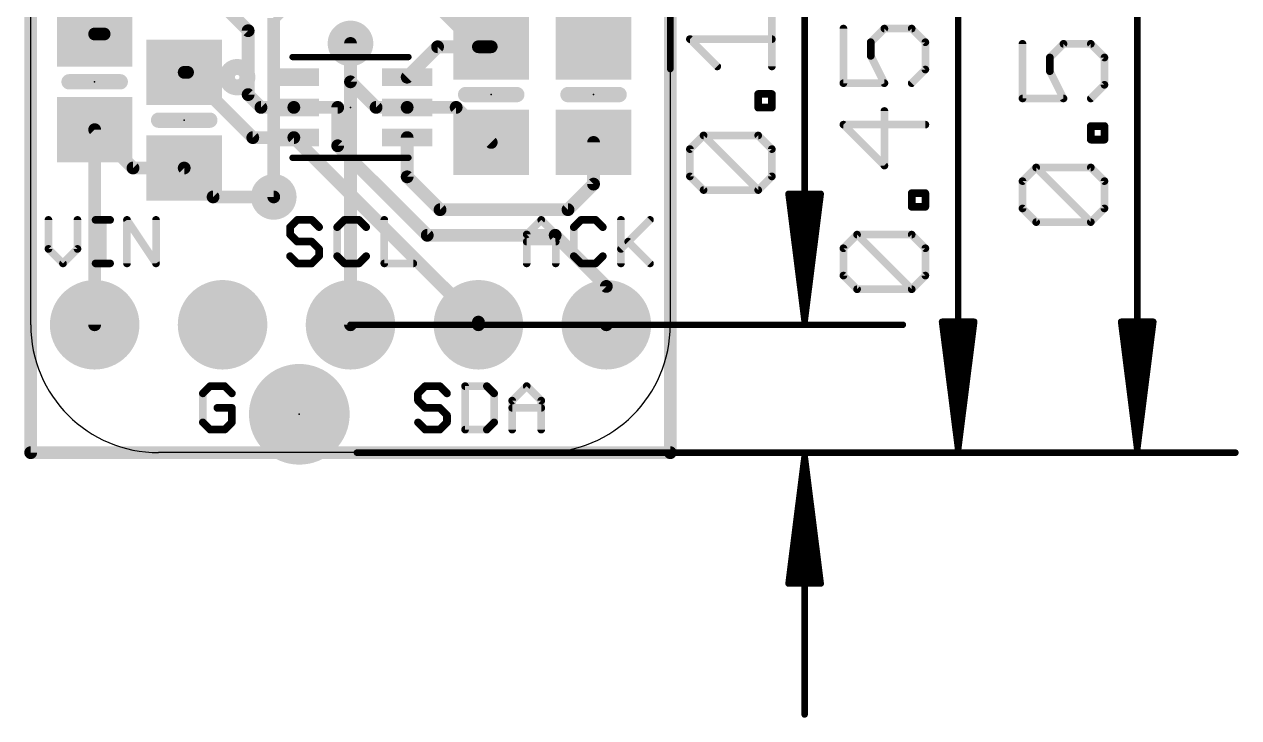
# Model space of a CAD drawing. Extents: x -0.1 to 24, y -5.3 to 20.9.
# Drawn here: x -0.13 to 23.99, y -5.27 to 8.51 of the extents above; entities that cross this region are included whole.
import ezdxf

# ---------------------------------------------------------------- set-up
doc = ezdxf.new("R2010")
doc.units = 0
for name, color, linetype in [('1', 12, 'CONTINUOUS'), ('16', 132, 'CONTINUOUS'), ('17', 110, 'CONTINUOUS'), ('18', 110, 'CONTINUOUS'), ('20', 53, 'CONTINUOUS'), ('21', 40, 'CONTINUOUS'), ('23', 53, 'CONTINUOUS'), ('39', 12, 'CONTINUOUS'), ('41', 12, 'CONTINUOUS'), ('47', 253, 'CONTINUOUS')]:
    doc.layers.add(name, color=color, linetype=linetype)

# ---------------------------------------------------------------- blocks, each defined once
blk = doc.blocks.new('PIE')
at = {"const_width": 0.5}
blk.add_lwpolyline([(0, -0.25, 1), (0, 0.25, 1), (0, -0.25)], format="xyb", dxfattribs=at)
blk = doc.blocks.new('ROUNDP')
at = {"const_width": 0.5}
blk.add_lwpolyline([(0, -0.25, 1), (0, 0.25, 1), (0, -0.25)], format="xyb", dxfattribs=at)
blk = doc.blocks.new('RECT')
blk.add_solid([(-0.5, -0.5), (0.5, -0.5), (-0.5, 0.5), (0.5, 0.5)])
blk = doc.blocks.new('ROUNDV')
at = {"const_width": 0.5}
blk.add_lwpolyline([(0, -0.25, 1), (0, 0.25, 1), (0, -0.25)], format="xyb", dxfattribs=at)

msp = doc.modelspace()

# ---------------------------------------------------------------- linework, layer by layer
at = {"layer": '1', "const_width": 0.254}
for points in [[(0, 0), (0, 13.97)], [(12.7, 13.97), (12.7, 0)], [(7.3, 9.652), (8.89, 8.062)], [(1.458, 8.316), (2.032, 8.89)], [(3.81, 8.89), (4.318, 8.382)], [(1.27, 8.316), (1.458, 8.316)], [(4.318, 8.382), (4.318, 7.112)], [(6.35, 7.366), (6.35, 8.128)], [(8.079, 8.062), (7.475, 7.458)], [(9.144, 8.062), (8.079, 8.062)], [(8.89, 8.062), (9.144, 8.062)], [(3.048, 7.554), (3.114, 7.554)], [(3.114, 7.554), (4.41, 6.258)], [(6.858, 6.858), (6.35, 7.366)], [(4.318, 7.112), (4.572, 6.858)], [(4.572, 6.858), (5.225, 6.858)], [(5.225, 6.858), (6.096, 6.858)], [(6.096, 6.858), (6.096, 6.096)], [(7.475, 6.858), (6.858, 6.858)], [(7.475, 6.858), (8.448, 6.858)], [(8.448, 6.858), (9.144, 6.162)], [(1.27, 6.416), (1.27, 2.54)], [(2.032, 5.654), (1.27, 6.416)], [(4.41, 6.258), (5.225, 6.258)], [(5.225, 6.258), (8.89, 2.593)], [(7.475, 6.258), (7.475, 5.479)], [(11.176, 5.334), (11.176, 6.162)], [(6.096, 6.096), (7.874, 4.318)], [(3.048, 5.654), (2.032, 5.654)], [(3.048, 5.654), (3.622, 5.08)], [(7.475, 5.479), (8.128, 4.826)], [(10.668, 4.826), (11.176, 5.334)], [(3.622, 5.08), (4.826, 5.08)], [(8.128, 4.826), (10.668, 4.826)], [(7.874, 4.318), (10.414, 4.318)], [(10.414, 4.318), (11.43, 3.302)], [(11.43, 3.302), (11.43, 2.54)], [(8.89, 2.593), (8.89, 2.54)], [(12.7, 0), (0, 0)]]:
    msp.add_lwpolyline(points, dxfattribs=at)
at = {"layer": '1', "const_width": 0.127}
for points in [[(1.27, 8.3795, 1), (1.27, 8.2525)], [(1.458, 8.2525, 1), (1.458, 8.3795)], [(4.3815, 8.382, 1), (4.2545, 8.382)], [(4.2731, 8.3371, 1), (4.3629, 8.4269)], [(1.4131, 8.3609, 1), (1.5029, 8.2711)], [(6.4135, 8.128, 1), (6.2865, 8.128)], [(8.079, 8.1255, 1), (8.079, 7.9985)], [(8.1239, 8.0171, 1), (8.0341, 8.1069)], [(8.89, 8.1255, 1), (8.89, 7.9985)], [(8.8451, 8.0171, 1), (8.9349, 8.1069)], [(9.144, 7.9985, 1), (9.144, 8.1255)], [(9.144, 7.9985, 1), (9.144, 8.1255)], [(3.048, 7.6175, 1), (3.048, 7.4905)], [(3.1589, 7.5989, 1), (3.0691, 7.5091)], [(3.114, 7.4905, 1), (3.114, 7.6175)], [(6.3949, 7.4109, 1), (6.3051, 7.3211)], [(7.4301, 7.5029, 1), (7.5199, 7.4131)], [(4.3629, 7.1569, 1), (4.2731, 7.0671)], [(6.2865, 7.366, 1), (6.4135, 7.366)], [(4.2545, 7.112, 1), (4.3815, 7.112)], [(4.572, 6.9215, 1), (4.572, 6.7945)], [(4.5271, 6.8131, 1), (4.6169, 6.9029)], [(5.225, 6.9215, 1), (5.225, 6.7945)], [(5.225, 6.7945, 1), (5.225, 6.9215)], [(6.1595, 6.858, 1), (6.0325, 6.858)], [(6.096, 6.7945, 1), (6.096, 6.9215)], [(6.858, 6.9215, 1), (6.858, 6.7945)], [(6.8131, 6.8131, 1), (6.9029, 6.9029)], [(7.475, 6.9215, 1), (7.475, 6.7945)], [(7.475, 6.7945, 1), (7.475, 6.9215)], [(8.4929, 6.9029, 1), (8.4031, 6.8131)], [(8.448, 6.7945, 1), (8.448, 6.9215)], [(1.3335, 6.416, 1), (1.2065, 6.416)], [(1.3149, 6.4609, 1), (1.2251, 6.3711)], [(4.41, 6.3215, 1), (4.41, 6.1945)], [(4.3651, 6.2131, 1), (4.4549, 6.3029)], [(5.2699, 6.3029, 1), (5.1801, 6.2131)], [(5.225, 6.1945, 1), (5.225, 6.3215)], [(7.5385, 6.258, 1), (7.4115, 6.258)], [(9.0991, 6.1171, 1), (9.1889, 6.2069)], [(11.2395, 6.162, 1), (11.1125, 6.162)], [(6.1409, 6.1409, 1), (6.0511, 6.0511)], [(6.0325, 6.096, 1), (6.1595, 6.096)], [(2.032, 5.7175, 1), (2.032, 5.5905)], [(1.9871, 5.6091, 1), (2.0769, 5.6989)], [(3.0929, 5.6989, 1), (3.0031, 5.6091)], [(3.048, 5.5905, 1), (3.048, 5.7175)], [(7.5199, 5.5239, 1), (7.4301, 5.4341)], [(7.4115, 5.479, 1), (7.5385, 5.479)], [(11.1125, 5.334, 1), (11.2395, 5.334)], [(11.2209, 5.2891, 1), (11.1311, 5.3789)], [(3.622, 5.1435, 1), (3.622, 5.0165)], [(3.5771, 5.0351, 1), (3.6669, 5.1249)], [(4.826, 5.0165, 1), (4.826, 5.1435)], [(8.128, 4.8895, 1), (8.128, 4.7625)], [(8.0831, 4.7811, 1), (8.1729, 4.8709)], [(10.6231, 4.8709, 1), (10.7129, 4.7811)], [(10.668, 4.7625, 1), (10.668, 4.8895)], [(7.874, 4.3815, 1), (7.874, 4.2545)], [(7.8291, 4.2731, 1), (7.9189, 4.3629)], [(10.4589, 4.3629, 1), (10.3691, 4.2731)], [(10.414, 4.2545, 1), (10.414, 4.3815)], [(11.4935, 3.302, 1), (11.3665, 3.302)], [(11.3851, 3.2571, 1), (11.4749, 3.3469)], [(8.9535, 2.593, 1), (8.8265, 2.593)], [(8.8451, 2.5481, 1), (8.9349, 2.6379)], [(1.2065, 2.54, 1), (1.3335, 2.54)], [(8.8265, 2.54, 1), (8.9535, 2.54)], [(11.3665, 2.54, 1), (11.4935, 2.54)], [(0, 0.0635, 1), (0, -0.0635)], [(-0.0635, 0, 1), (0.0635, 0)], [(12.6365, 0, 1), (12.7635, 0)], [(12.7, -0.0635, 1), (12.7, 0.0635)]]:
    msp.add_lwpolyline(points, format="xyb", dxfattribs=at)
at = {"layer": '16', "const_width": 0.254}
for points in [[(0, 0), (0, 13.97)], [(12.7, 13.97), (12.7, 0)], [(4.826, 8.636), (7.366, 11.176)], [(4.826, 5.08), (4.826, 8.636)], [(6.35, 8.128), (6.35, 2.54)], [(12.7, 0), (0, 0)]]:
    msp.add_lwpolyline(points, dxfattribs=at)
at = {"layer": '16', "const_width": 0.127}
for points in [[(6.4135, 8.128, 1), (6.2865, 8.128)], [(4.7625, 5.08, 1), (4.8895, 5.08)], [(6.2865, 2.54, 1), (6.4135, 2.54)], [(0, 0.0635, 1), (0, -0.0635)], [(-0.0635, 0, 1), (0.0635, 0)], [(12.6365, 0, 1), (12.7635, 0)], [(12.7, -0.0635, 1), (12.7, 0.0635)]]:
    msp.add_lwpolyline(points, format="xyb", dxfattribs=at)
at = {"layer": '20'}
for p, q in [((0, 2.54), (0, 11.43)), ((12.7, 11.43), (12.7, 2.54)), ((10.16, 0), (2.54, 0))]:
    msp.add_line(p, q, dxfattribs=at)
for centre, start, end in [((2.54, 2.54), 180, 270), ((10.16, 2.54), 270, 0)]:
    msp.add_arc(centre, 2.54, start, end, dxfattribs=at)
at = {"layer": '21'}
for points, const_width in [([(4.1, 7.2999, 1), (4.1, 7.6161, 1), (4.1, 7.2999)], 0.4064), ([(5.2, 7.8898, 1), (5.2, 7.8263)], 0.0635), ([(7.5, 7.8263, 1), (7.5, 7.8898)], 0.0635), ([(0.762, 7.4422, 1), (0.762, 7.2898)], 0.1524), ([(1.778, 7.2898, 1), (1.778, 7.4422)], 0.1524), ([(8.636, 7.1882, 1), (8.636, 7.0358)], 0.1524), ([(9.652, 7.0358, 1), (9.652, 7.1882)], 0.1524), ([(10.668, 7.1882, 1), (10.668, 7.0358)], 0.1524), ([(11.684, 7.0358, 1), (11.684, 7.1882)], 0.1524), ([(2.54, 6.6802, 1), (2.54, 6.5278)], 0.1524), ([(3.556, 6.5278, 1), (3.556, 6.6802)], 0.1524), ([(5.2, 5.8898, 1), (5.2, 5.8263)], 0.0635), ([(7.5, 5.8263, 1), (7.5, 5.8898)], 0.0635), ([(0.3909, 4.6235, 1), (0.3147, 4.6235)], 0.0762), ([(0.9672, 4.6235, 1), (0.891, 4.6235)], 0.0762), ([(1.2884, 4.6616, 1), (1.2884, 4.5854)], 0.0762), ([(1.4705, 4.6235, 1), (1.3943, 4.6235)], 0.0762), ([(1.5765, 4.5854, 1), (1.5765, 4.6616)], 0.0762), ([(1.9437, 4.6447, 1), (1.8803, 4.6024)], 0.0762), ([(1.9501, 4.6235, 1), (1.8739, 4.6235)], 0.0762), ([(2.5264, 4.6235, 1), (2.4502, 4.6235)], 0.0762), ([(5.294, 4.6616, 1), (5.294, 4.5854)], 0.0762), ([(5.3209, 4.5966, 1), (5.267, 4.6505)], 0.0762), ([(5.609, 4.6505, 1), (5.5551, 4.5966)], 0.0762), ([(5.5821, 4.5854, 1), (5.5821, 4.6616)], 0.0762), ([(6.2295, 4.6616, 1), (6.2295, 4.5854)], 0.0762), ([(6.2564, 4.5966, 1), (6.2026, 4.6505)], 0.0762), ([(6.5446, 4.6505, 1), (6.4907, 4.5966)], 0.0762), ([(6.5176, 4.5854, 1), (6.5176, 4.6616)], 0.0762), ([(7.0591, 4.6235, 1), (6.9829, 4.6235)], 0.0762), ([(10.164, 4.6505, 1), (10.1101, 4.5966)], 0.0762), ([(10.164, 4.5966, 1), (10.1101, 4.6505)], 0.0762), ([(10.9285, 4.6616, 1), (10.9285, 4.5854)], 0.0762), ([(10.9554, 4.5966, 1), (10.9016, 4.6505)], 0.0762), ([(11.2436, 4.6505, 1), (11.1897, 4.5966)], 0.0762), ([(11.2166, 4.5854, 1), (11.2166, 4.6616)], 0.0762), ([(11.7581, 4.6235, 1), (11.6819, 4.6235)], 0.0762), ([(12.3231, 4.5966, 1), (12.2692, 4.6505)], 0.0762), ([(5.188, 4.4795, 1), (5.1118, 4.4795)], 0.0762), ([(5.123, 4.5064, 1), (5.1769, 4.4525)], 0.0762), ([(5.1769, 4.3624, 1), (5.123, 4.3085)], 0.0762), ([(5.1118, 4.3354, 1), (5.188, 4.3354)], 0.0762), ([(5.6992, 4.4525, 1), (5.7531, 4.5064)], 0.0762), ([(6.1235, 4.4795, 1), (6.0473, 4.4795)], 0.0762), ([(6.0585, 4.5064, 1), (6.1124, 4.4525)], 0.0762), ([(6.6347, 4.4525, 1), (6.6886, 4.5064)], 0.0762), ([(9.887, 4.3354, 1), (9.8108, 4.3354)], 0.0762), ([(9.822, 4.3624, 1), (9.8759, 4.3085)], 0.0762), ([(10.4632, 4.3354, 1), (10.387, 4.3354)], 0.0762), ([(10.3982, 4.3085, 1), (10.4521, 4.3624)], 0.0762), ([(10.8225, 4.4795, 1), (10.7463, 4.4795)], 0.0762), ([(10.7575, 4.5064, 1), (10.8114, 4.4525)], 0.0762), ([(11.3337, 4.4525, 1), (11.3876, 4.5064)], 0.0762), ([(0.3798, 4.0743, 1), (0.3259, 4.0204)], 0.0762), ([(0.956, 4.0204, 1), (0.9021, 4.0743)], 0.0762), ([(5.294, 4.2295, 1), (5.294, 4.1533)], 0.0762), ([(5.267, 4.1644, 1), (5.3209, 4.2183)], 0.0762), ([(5.609, 4.2183, 1), (5.5551, 4.1644)], 0.0762), ([(5.5821, 4.1533, 1), (5.5821, 4.2295)], 0.0762), ([(5.7642, 4.0473, 1), (5.688, 4.0473)], 0.0762), ([(5.6992, 4.0204, 1), (5.7531, 4.0743)], 0.0762), ([(9.8489, 4.2295, 1), (9.8489, 4.1533)], 0.0762), ([(10.4251, 4.1533, 1), (10.4251, 4.2295)], 0.0762), ([(11.693, 4.0743, 1), (11.7469, 4.0204)], 0.0762), ([(11.891, 4.2183, 1), (11.8371, 4.1644)], 0.0762), ([(0.3147, 4.0473, 1), (0.3909, 4.0473)], 0.0762), ([(0.891, 4.0473, 1), (0.9672, 4.0473)], 0.0762), ([(5.1769, 3.9302, 1), (5.123, 3.8763)], 0.0762), ([(5.688, 3.9033, 1), (5.7642, 3.9033)], 0.0762), ([(5.7531, 3.8763, 1), (5.6992, 3.9302)], 0.0762), ([(6.1124, 3.9302, 1), (6.0585, 3.8763)], 0.0762), ([(6.0473, 3.9033, 1), (6.1235, 3.9033)], 0.0762), ([(6.6886, 3.8763, 1), (6.6347, 3.9302)], 0.0762), ([(10.8114, 3.9302, 1), (10.7575, 3.8763)], 0.0762), ([(10.7463, 3.9033, 1), (10.8225, 3.9033)], 0.0762), ([(11.3876, 3.8763, 1), (11.3337, 3.9302)], 0.0762), ([(0.614, 3.7861, 1), (0.6679, 3.7323)], 0.0762), ([(0.614, 3.7323, 1), (0.6679, 3.7861)], 0.0762), ([(1.2884, 3.7973, 1), (1.2884, 3.7211)], 0.0762), ([(1.3943, 3.7592, 1), (1.4705, 3.7592)], 0.0762), ([(1.5765, 3.7211, 1), (1.5765, 3.7973)], 0.0762), ([(1.8739, 3.7592, 1), (1.9501, 3.7592)], 0.0762), ([(2.4502, 3.7592, 1), (2.5264, 3.7592)], 0.0762), ([(2.4566, 3.7381, 1), (2.52, 3.7803)], 0.0762), ([(5.294, 3.7973, 1), (5.294, 3.7211)], 0.0762), ([(5.267, 3.7323, 1), (5.3209, 3.7861)], 0.0762), ([(5.5551, 3.7861, 1), (5.609, 3.7323)], 0.0762), ([(5.5821, 3.7211, 1), (5.5821, 3.7973)], 0.0762), ([(6.2295, 3.7973, 1), (6.2295, 3.7211)], 0.0762), ([(6.2026, 3.7323, 1), (6.2564, 3.7861)], 0.0762), ([(6.4907, 3.7861, 1), (6.5446, 3.7323)], 0.0762), ([(6.5176, 3.7211, 1), (6.5176, 3.7973)], 0.0762), ([(7.021, 3.7973, 1), (7.021, 3.7211)], 0.0762), ([(6.9829, 3.7592, 1), (7.0591, 3.7592)], 0.0762), ([(7.5972, 3.7211, 1), (7.5972, 3.7973)], 0.0762), ([(9.8108, 3.7592, 1), (9.887, 3.7592)], 0.0762), ([(10.387, 3.7592, 1), (10.4632, 3.7592)], 0.0762), ([(10.9285, 3.7973, 1), (10.9285, 3.7211)], 0.0762), ([(10.9016, 3.7323, 1), (10.9554, 3.7861)], 0.0762), ([(11.1897, 3.7861, 1), (11.2436, 3.7323)], 0.0762), ([(11.2166, 3.7211, 1), (11.2166, 3.7973)], 0.0762), ([(11.6819, 3.7592, 1), (11.7581, 3.7592)], 0.0762), ([(12.2692, 3.7323, 1), (12.3231, 3.7861)], 0.0762), ([(3.4565, 1.1775, 1), (3.3803, 1.1775)], 0.0762), ([(3.3915, 1.2044, 1), (3.4454, 1.1505)], 0.0762), ([(3.5625, 1.3596, 1), (3.5625, 1.2834)], 0.0762), ([(3.5894, 1.2946, 1), (3.5356, 1.3485)], 0.0762), ([(3.8776, 1.3485, 1), (3.8237, 1.2946)], 0.0762), ([(3.8506, 1.2834, 1), (3.8506, 1.3596)], 0.0762), ([(3.9677, 1.1505, 1), (4.0216, 1.2044)], 0.0762), ([(7.728, 1.1775, 1), (7.6518, 1.1775)], 0.0762), ([(7.663, 1.2044, 1), (7.7169, 1.1505)], 0.0762), ([(7.834, 1.3596, 1), (7.834, 1.2834)], 0.0762), ([(7.8609, 1.2946, 1), (7.807, 1.3485)], 0.0762), ([(8.149, 1.3485, 1), (8.0951, 1.2946)], 0.0762), ([(8.1221, 1.2834, 1), (8.1221, 1.3596)], 0.0762), ([(8.2392, 1.1505, 1), (8.2931, 1.2044)], 0.0762), ([(8.6635, 1.3215, 1), (8.5873, 1.3215)], 0.0762), ([(8.6254, 1.3596, 1), (8.6254, 1.2834)], 0.0762), ([(9.0846, 1.3485, 1), (9.0307, 1.2946)], 0.0762), ([(9.0576, 1.2834, 1), (9.0576, 1.3596)], 0.0762), ([(9.2398, 1.1775, 1), (9.1636, 1.1775)], 0.0762), ([(9.1747, 1.1505, 1), (9.2286, 1.2044)], 0.0762), ([(9.876, 1.3485, 1), (9.8221, 1.2946)], 0.0762), ([(9.876, 1.2946, 1), (9.8221, 1.3485)], 0.0762), ([(3.7066, 0.9275, 1), (3.7066, 0.8513)], 0.0762), ([(4.0328, 0.8894, 1), (3.9566, 0.8894)], 0.0762), ([(3.9947, 0.8513, 1), (3.9947, 0.9275)], 0.0762), ([(7.7169, 1.0604, 1), (7.663, 1.0065)], 0.0762), ([(7.6518, 1.0334, 1), (7.728, 1.0334)], 0.0762), ([(7.834, 0.9275, 1), (7.834, 0.8513)], 0.0762), ([(8.149, 0.9163, 1), (8.0951, 0.8624)], 0.0762), ([(8.1221, 0.8513, 1), (8.1221, 0.9275)], 0.0762), ([(9.534, 1.0604, 1), (9.5879, 1.0065)], 0.0762), ([(9.5991, 1.0334, 1), (9.5229, 1.0334)], 0.0762), ([(9.561, 0.9275, 1), (9.561, 0.8513)], 0.0762), ([(10.1753, 1.0334, 1), (10.0991, 1.0334)], 0.0762), ([(10.1102, 1.0065, 1), (10.1641, 1.0604)], 0.0762), ([(10.1372, 0.8513, 1), (10.1372, 0.9275)], 0.0762), ([(7.807, 0.8624, 1), (7.8609, 0.9163)], 0.0762), ([(8.3042, 0.7453, 1), (8.228, 0.7453)], 0.0762), ([(8.2392, 0.7184, 1), (8.2931, 0.7723)], 0.0762), ([(3.4454, 0.6282, 1), (3.3915, 0.5743)], 0.0762), ([(3.3803, 0.6013, 1), (3.4565, 0.6013)], 0.0762), ([(3.5625, 0.4953, 1), (3.5625, 0.4191)], 0.0762), ([(3.5356, 0.4303, 1), (3.5894, 0.4841)], 0.0762), ([(3.8237, 0.4841, 1), (3.8776, 0.4303)], 0.0762), ([(3.8506, 0.4191, 1), (3.8506, 0.4953)], 0.0762), ([(3.9566, 0.6013, 1), (4.0328, 0.6013)], 0.0762), ([(4.0216, 0.5743, 1), (3.9677, 0.6282)], 0.0762), ([(7.7169, 0.6282, 1), (7.663, 0.5743)], 0.0762), ([(7.834, 0.4953, 1), (7.834, 0.4191)], 0.0762), ([(7.807, 0.4303, 1), (7.8609, 0.4841)], 0.0762), ([(8.0951, 0.4841, 1), (8.149, 0.4303)], 0.0762), ([(8.1221, 0.4191, 1), (8.1221, 0.4953)], 0.0762), ([(8.228, 0.6013, 1), (8.3042, 0.6013)], 0.0762), ([(8.2931, 0.5743, 1), (8.2392, 0.6282)], 0.0762), ([(8.6254, 0.4953, 1), (8.6254, 0.4191)], 0.0762), ([(8.5873, 0.4572, 1), (8.6635, 0.4572)], 0.0762), ([(9.0307, 0.4841, 1), (9.0846, 0.4303)], 0.0762), ([(9.0576, 0.4191, 1), (9.0576, 0.4953)], 0.0762), ([(9.1636, 0.6013, 1), (9.2398, 0.6013)], 0.0762), ([(9.2286, 0.5743, 1), (9.1747, 0.6282)], 0.0762), ([(9.5229, 0.4572, 1), (9.5991, 0.4572)], 0.0762), ([(10.0991, 0.4572, 1), (10.1753, 0.4572)], 0.0762)]:
    msp.add_lwpolyline(points, format="xyb", dxfattribs=dict(at, const_width=const_width))
for points, const_width in [([(5.2, 7.858), (7.5, 7.858)], 0.127), ([(1.778, 7.366), (0.762, 7.366)], 0.3048), ([(8.636, 7.112), (9.652, 7.112)], 0.3048), ([(11.684, 7.112), (10.668, 7.112)], 0.3048), ([(3.556, 6.604), (2.54, 6.604)], 0.3048), ([(5.2, 5.858), (7.5, 5.858)], 0.127), ([(0.3528, 4.6235), (0.3528, 4.0473)], 0.1524), ([(0.9291, 4.0473), (0.9291, 4.6235)], 0.1524), ([(1.2884, 4.6235), (1.5765, 4.6235)], 0.1524), ([(1.4324, 3.7592), (1.4324, 4.6235)], 0.1524), ([(1.912, 3.7592), (1.912, 4.6235)], 0.1524), ([(1.912, 4.6235), (2.4883, 3.7592)], 0.1524), ([(2.4883, 3.7592), (2.4883, 4.6235)], 0.1524), ([(5.294, 4.6235), (5.1499, 4.4795)], 0.1524), ([(5.5821, 4.6235), (5.294, 4.6235)], 0.1524), ([(5.7261, 4.4795), (5.5821, 4.6235)], 0.1524), ([(6.2295, 4.6235), (6.0854, 4.4795)], 0.1524), ([(6.5176, 4.6235), (6.2295, 4.6235)], 0.1524), ([(6.6617, 4.4795), (6.5176, 4.6235)], 0.1524), ([(7.021, 4.6235), (7.021, 3.7592)], 0.1524), ([(9.8489, 4.3354), (10.137, 4.6235)], 0.1524), ([(10.137, 4.6235), (10.4251, 4.3354)], 0.1524), ([(10.9285, 4.6235), (10.7844, 4.4795)], 0.1524), ([(11.2166, 4.6235), (10.9285, 4.6235)], 0.1524), ([(11.3607, 4.4795), (11.2166, 4.6235)], 0.1524), ([(11.72, 4.6235), (11.72, 3.7592)], 0.1524), ([(11.72, 4.0473), (12.2962, 4.6235)], 0.1524), ([(5.1499, 4.4795), (5.1499, 4.3354)], 0.1524), ([(5.1499, 4.3354), (5.294, 4.1914)], 0.1524), ([(6.0854, 4.4795), (6.0854, 3.9033)], 0.1524), ([(9.8489, 3.7592), (9.8489, 4.3354)], 0.1524), ([(10.4251, 4.3354), (10.4251, 3.7592)], 0.1524), ([(10.7844, 4.4795), (10.7844, 3.9033)], 0.1524), ([(0.3528, 4.0473), (0.641, 3.7592)], 0.1524), ([(0.641, 3.7592), (0.9291, 4.0473)], 0.1524), ([(5.294, 4.1914), (5.5821, 4.1914)], 0.1524), ([(5.5821, 4.1914), (5.7261, 4.0473)], 0.1524), ([(5.7261, 4.0473), (5.7261, 3.9033)], 0.1524), ([(9.8489, 4.1914), (10.4251, 4.1914)], 0.1524), ([(11.864, 4.1914), (12.2962, 3.7592)], 0.1524), ([(5.294, 3.7592), (5.1499, 3.9033)], 0.1524), ([(5.7261, 3.9033), (5.5821, 3.7592)], 0.1524), ([(6.0854, 3.9033), (6.2295, 3.7592)], 0.1524), ([(6.5176, 3.7592), (6.6617, 3.9033)], 0.1524), ([(10.7844, 3.9033), (10.9285, 3.7592)], 0.1524), ([(11.2166, 3.7592), (11.3607, 3.9033)], 0.1524), ([(1.2884, 3.7592), (1.5765, 3.7592)], 0.1524), ([(5.5821, 3.7592), (5.294, 3.7592)], 0.1524), ([(6.2295, 3.7592), (6.5176, 3.7592)], 0.1524), ([(7.021, 3.7592), (7.5972, 3.7592)], 0.1524), ([(10.9285, 3.7592), (11.2166, 3.7592)], 0.1524), ([(3.5625, 1.3215), (3.4184, 1.1775)], 0.1524), ([(3.4184, 1.1775), (3.4184, 0.6013)], 0.1524), ([(3.8506, 1.3215), (3.5625, 1.3215)], 0.1524), ([(3.9947, 1.1775), (3.8506, 1.3215)], 0.1524), ([(7.834, 1.3215), (7.6899, 1.1775)], 0.1524), ([(7.6899, 1.1775), (7.6899, 1.0334)], 0.1524), ([(8.1221, 1.3215), (7.834, 1.3215)], 0.1524), ([(8.2661, 1.1775), (8.1221, 1.3215)], 0.1524), ([(8.6254, 1.3215), (8.6254, 0.4572)], 0.1524), ([(9.0576, 1.3215), (8.6254, 1.3215)], 0.1524), ([(9.2017, 1.1775), (9.0576, 1.3215)], 0.1524), ([(9.2017, 0.6013), (9.2017, 1.1775)], 0.1524), ([(9.561, 1.0334), (9.8491, 1.3215)], 0.1524), ([(9.8491, 1.3215), (10.1372, 1.0334)], 0.1524), ([(3.9947, 0.8894), (3.7066, 0.8894)], 0.1524), ([(3.9947, 0.6013), (3.9947, 0.8894)], 0.1524), ([(7.6899, 1.0334), (7.834, 0.8894)], 0.1524), ([(7.834, 0.8894), (8.1221, 0.8894)], 0.1524), ([(8.1221, 0.8894), (8.2661, 0.7453)], 0.1524), ([(9.561, 0.4572), (9.561, 1.0334)], 0.1524), ([(9.561, 0.8894), (10.1372, 0.8894)], 0.1524), ([(10.1372, 1.0334), (10.1372, 0.4572)], 0.1524), ([(8.2661, 0.7453), (8.2661, 0.6013)], 0.1524), ([(3.4184, 0.6013), (3.5625, 0.4572)], 0.1524), ([(3.5625, 0.4572), (3.8506, 0.4572)], 0.1524), ([(3.8506, 0.4572), (3.9947, 0.6013)], 0.1524), ([(7.834, 0.4572), (7.6899, 0.6013)], 0.1524), ([(8.1221, 0.4572), (7.834, 0.4572)], 0.1524), ([(8.2661, 0.6013), (8.1221, 0.4572)], 0.1524), ([(8.6254, 0.4572), (9.0576, 0.4572)], 0.1524), ([(9.0576, 0.4572), (9.2017, 0.6013)], 0.1524)]:
    msp.add_lwpolyline(points, dxfattribs=dict(at, const_width=const_width))
at = {"layer": '23'}
for p in [(1.27, 7.366), (9.144, 7.112), (11.176, 7.112), (6.35, 6.858), (3.048, 6.604), (6.35, 2.54), (5.334, 0.762)]:
    msp.add_point(p, dxfattribs=at)
at = {"layer": '39'}
for points, const_width in [([(5.334, 1.512, 0.4142), (4.584, 0.762)], 0.5), ([(6.084, 0.762, 0.4142), (5.334, 1.512)], 0.5), ([(5.334, 1.637, 1), (5.334, 1.387)], 0.25), ([(5.334, 1.387, 1), (5.334, 1.637)], 0.25), ([(4.584, 0.762, 0.4142), (5.334, 0.012)], 0.5), ([(4.709, 0.762, 1), (4.459, 0.762)], 0.25), ([(5.334, 0.012, 0.4142), (6.084, 0.762)], 0.5), ([(6.209, 0.762, 1), (5.959, 0.762)], 0.25), ([(4.459, 0.762, 1), (4.709, 0.762)], 0.25), ([(5.959, 0.762, 1), (6.209, 0.762)], 0.25), ([(5.334, 0.137, 1), (5.334, -0.113)], 0.25), ([(5.334, -0.113, 1), (5.334, 0.137)], 0.25)]:
    msp.add_lwpolyline(points, format="xyb", dxfattribs=dict(at, const_width=const_width))
at = {"layer": '41'}
for points, const_width in [([(5.334, 1.512, 0.4142), (4.584, 0.762)], 0.5), ([(6.084, 0.762, 0.4142), (5.334, 1.512)], 0.5), ([(5.334, 1.637, 1), (5.334, 1.387)], 0.25), ([(5.334, 1.387, 1), (5.334, 1.637)], 0.25), ([(4.584, 0.762, 0.4142), (5.334, 0.012)], 0.5), ([(4.709, 0.762, 1), (4.459, 0.762)], 0.25), ([(5.334, 0.012, 0.4142), (6.084, 0.762)], 0.5), ([(6.209, 0.762, 1), (5.959, 0.762)], 0.25), ([(4.459, 0.762, 1), (4.709, 0.762)], 0.25), ([(5.959, 0.762, 1), (6.209, 0.762)], 0.25), ([(5.334, 0.137, 1), (5.334, -0.113)], 0.25), ([(5.334, -0.113, 1), (5.334, 0.137)], 0.25)]:
    msp.add_lwpolyline(points, format="xyb", dxfattribs=dict(at, const_width=const_width))
at = {"layer": '47'}
for points, const_width in [([(12.7, 7.62), (12.7, 20.492)], 0.13), ([(21.971, 0.065), (21.971, 13.905)], 0.13), ([(18.415, 0.065), (18.415, 11.238)], 0.13), ([(15.367, 2.605), (15.367, 10.1028)], 0.13), ([(14.7163, 7.6719), (14.7163, 8.7566)], 0.1524), ([(16.1373, 8.4239), (16.1373, 7.3392)], 0.1524), ([(16.6796, 8.1527), (16.9508, 8.4239)], 0.1524), ([(16.9508, 8.4239), (17.4931, 8.4239)], 0.1524), ([(17.4931, 8.4239), (17.7643, 8.1527)], 0.1524), ([(13.6316, 7.6719), (13.0893, 8.2143)], 0.1524), ([(13.0893, 8.2143), (14.7163, 8.2143)], 0.1524), ([(16.6796, 7.8815), (16.6796, 8.1527)], 0.1524), ([(17.7643, 8.1527), (17.7643, 7.6104)], 0.1524), ([(16.9508, 7.3392), (16.6796, 7.8815)], 0.1524), ([(19.6933, 8.1202), (19.6933, 7.0355)], 0.1524), ([(20.2356, 7.849), (20.5068, 8.1202)], 0.1524), ([(20.5068, 8.1202), (21.0491, 8.1202)], 0.1524), ([(21.0491, 8.1202), (21.3203, 7.849)], 0.1524), ([(20.2356, 7.5779), (20.2356, 7.849)], 0.1524), ([(21.3203, 7.849), (21.3203, 7.3067)], 0.1524), ([(17.7643, 7.6104), (17.4931, 7.3392)], 0.1524), ([(20.5068, 7.0355), (20.2356, 7.5779)], 0.1524), ([(16.1373, 7.3392), (16.9508, 7.3392)], 0.1524), ([(21.3203, 7.3067), (21.0491, 7.0355)], 0.1524), ([(14.4451, 6.8534), (14.4451, 7.1245)], 0.1524), ([(14.4451, 7.1245), (14.7163, 7.1245)], 0.1524), ([(14.7163, 7.1245), (14.7163, 6.8534)], 0.1524), ([(19.6933, 7.0355), (20.5068, 7.0355)], 0.1524), ([(14.7163, 6.8534), (14.4451, 6.8534)], 0.1524), ([(16.9508, 5.702), (16.9508, 6.7867)], 0.1524), ([(17.7643, 6.5155), (16.1373, 6.5155)], 0.1524), ([(16.1373, 6.5155), (16.9508, 5.702)], 0.1524), ([(21.0491, 6.217), (21.0491, 6.4881)], 0.1524), ([(21.0491, 6.4881), (21.3203, 6.4881)], 0.1524), ([(21.3203, 6.4881), (21.3203, 6.217)], 0.1524), ([(13.0893, 6.0297), (13.3605, 6.3009)], 0.1524), ([(13.3605, 6.3009), (14.4451, 6.3009)], 0.1524), ([(14.4451, 5.2162), (13.3605, 6.3009)], 0.1524), ([(14.4451, 6.3009), (14.7163, 6.0297)], 0.1524), ([(21.3203, 6.217), (21.0491, 6.217)], 0.1524), ([(13.0893, 5.4874), (13.0893, 6.0297)], 0.1524), ([(14.7163, 6.0297), (14.7163, 5.4874)], 0.1524), ([(13.3605, 5.2162), (13.0893, 5.4874)], 0.1524), ([(14.7163, 5.4874), (14.4451, 5.2162)], 0.1524), ([(19.6933, 5.3933), (19.9645, 5.6645)], 0.1524), ([(19.9645, 5.6645), (21.0491, 5.6645)], 0.1524), ([(21.0491, 4.5798), (19.9645, 5.6645)], 0.1524), ([(21.0491, 5.6645), (21.3203, 5.3933)], 0.1524), ([(19.6933, 4.851), (19.6933, 5.3933)], 0.1524), ([(21.3203, 5.3933), (21.3203, 4.851)], 0.1524), ([(14.4451, 5.2162), (13.3605, 5.2162)], 0.1524), ([(15.367, 2.605), (15.0478, 5.14)], 0.13), ([(15.0478, 5.14), (15.6862, 5.14)], 0.13), ([(15.367, 2.605), (15.107, 5.14)], 0.13), ([(15.367, 2.605), (15.237, 5.14)], 0.13), ([(15.6862, 5.14), (15.367, 2.605)], 0.13), ([(15.497, 5.14), (15.367, 2.605)], 0.13), ([(15.627, 5.14), (15.367, 2.605)], 0.13), ([(17.4931, 4.8835), (17.4931, 5.1546)], 0.1524), ([(17.4931, 5.1546), (17.7643, 5.1546)], 0.1524), ([(17.7643, 5.1546), (17.7643, 4.8835)], 0.1524), ([(17.7643, 4.8835), (17.4931, 4.8835)], 0.1524), ([(19.9645, 4.5798), (19.6933, 4.851)], 0.1524), ([(21.3203, 4.851), (21.0491, 4.5798)], 0.1524), ([(21.0491, 4.5798), (19.9645, 4.5798)], 0.1524), ([(16.1373, 4.0598), (16.4085, 4.331)], 0.1524), ([(16.4085, 4.331), (17.4931, 4.331)], 0.1524), ([(17.4931, 3.2463), (16.4085, 4.331)], 0.1524), ([(17.4931, 4.331), (17.7643, 4.0598)], 0.1524), ([(16.1373, 3.5175), (16.1373, 4.0598)], 0.1524), ([(17.7643, 4.0598), (17.7643, 3.5175)], 0.1524), ([(16.4085, 3.2463), (16.1373, 3.5175)], 0.1524), ([(17.7643, 3.5175), (17.4931, 3.2463)], 0.1524), ([(17.4931, 3.2463), (16.4085, 3.2463)], 0.1524), ([(18.415, 0.065), (18.0958, 2.6)], 0.13), ([(18.0958, 2.6), (18.7342, 2.6)], 0.13), ([(18.415, 0.065), (18.155, 2.6)], 0.13), ([(18.415, 0.065), (18.285, 2.6)], 0.13), ([(18.7342, 2.6), (18.415, 0.065)], 0.13), ([(18.545, 2.6), (18.415, 0.065)], 0.13), ([(18.675, 2.6), (18.415, 0.065)], 0.13), ([(21.971, 0.065), (21.6518, 2.6)], 0.13), ([(21.6518, 2.6), (22.2902, 2.6)], 0.13), ([(21.971, 0.065), (21.711, 2.6)], 0.13), ([(21.971, 0.065), (21.841, 2.6)], 0.13), ([(22.2902, 2.6), (21.971, 0.065)], 0.13), ([(22.101, 2.6), (21.971, 0.065)], 0.13), ([(22.231, 2.6), (21.971, 0.065)], 0.13), ([(6.35, 2.54), (17.317, 2.54)], 0.13), ([(6.477, 0), (20.365, 0)], 0.13), ([(6.858, 0), (23.921, 0)], 0.13), ([(9.906, 0), (17.317, 0)], 0.13), ([(15.367, -0.065), (15.0478, -2.6)], 0.13), ([(15.367, -0.065), (15.107, -2.6)], 0.13), ([(15.367, -0.065), (15.237, -2.6)], 0.13), ([(15.367, -0.065), (15.367, -5.2)], 0.13), ([(15.6862, -2.6), (15.367, -0.065)], 0.13), ([(15.497, -2.6), (15.367, -0.065)], 0.13), ([(15.627, -2.6), (15.367, -0.065)], 0.13), ([(15.0478, -2.6), (15.6862, -2.6)], 0.13)]:
    msp.add_lwpolyline(points, dxfattribs=dict(at, const_width=const_width))
for points, const_width in [([(16.1754, 8.4239, 1), (16.0992, 8.4239)], 0.0762), ([(16.9508, 8.462, 1), (16.9508, 8.3858)], 0.0762), ([(16.9777, 8.3969, 1), (16.9239, 8.4508)], 0.0762), ([(17.5201, 8.4508, 1), (17.4662, 8.3969)], 0.0762), ([(17.4931, 8.3858, 1), (17.4931, 8.462)], 0.0762), ([(13.1163, 8.2412, 1), (13.0624, 8.1873)], 0.0762), ([(13.0893, 8.2524, 1), (13.0893, 8.1762)], 0.0762), ([(14.7163, 8.1762, 1), (14.7163, 8.2524)], 0.0762), ([(16.7177, 8.1527, 1), (16.6415, 8.1527)], 0.0762), ([(16.6527, 8.1796, 1), (16.7066, 8.1258)], 0.0762), ([(17.8024, 8.1527, 1), (17.7262, 8.1527)], 0.0762), ([(17.7374, 8.1258, 1), (17.7912, 8.1796)], 0.0762), ([(16.7137, 7.8986, 1), (16.6456, 7.8645)], 0.0762), ([(19.7314, 8.1202, 1), (19.6552, 8.1202)], 0.0762), ([(20.5068, 8.1583, 1), (20.5068, 8.0821)], 0.0762), ([(20.5337, 8.0933, 1), (20.4799, 8.1471)], 0.0762), ([(21.0761, 8.1471, 1), (21.0222, 8.0933)], 0.0762), ([(21.0491, 8.0821, 1), (21.0491, 8.1583)], 0.0762), ([(13.6047, 7.645, 1), (13.6586, 7.6989)], 0.0762), ([(16.6415, 7.8815, 1), (16.7177, 7.8815)], 0.0762), ([(20.2737, 7.849, 1), (20.1975, 7.849)], 0.0762), ([(20.2087, 7.876, 1), (20.2626, 7.8221)], 0.0762), ([(21.3584, 7.849, 1), (21.2822, 7.849)], 0.0762), ([(21.2934, 7.8221, 1), (21.3472, 7.876)], 0.0762), ([(12.6675, 7.62, 1), (12.7325, 7.62)], 0.065), ([(14.6782, 7.6719, 1), (14.7544, 7.6719)], 0.0762), ([(17.7262, 7.6104, 1), (17.8024, 7.6104)], 0.0762), ([(17.7912, 7.5834, 1), (17.7374, 7.6373)], 0.0762), ([(20.1975, 7.5779, 1), (20.2737, 7.5779)], 0.0762), ([(20.2697, 7.5949, 1), (20.2016, 7.5608)], 0.0762), ([(16.1373, 7.3773, 1), (16.1373, 7.3011)], 0.0762), ([(16.0992, 7.3392, 1), (16.1754, 7.3392)], 0.0762), ([(16.9167, 7.3222, 1), (16.9849, 7.3562)], 0.0762), ([(16.9508, 7.3011, 1), (16.9508, 7.3773)], 0.0762), ([(17.4662, 7.3661, 1), (17.5201, 7.3123)], 0.0762), ([(21.2822, 7.3067, 1), (21.3584, 7.3067)], 0.0762), ([(21.3472, 7.2798, 1), (21.2934, 7.3336)], 0.0762), ([(14.4832, 7.1245, 1), (14.407, 7.1245)], 0.0762), ([(14.4451, 7.1626, 1), (14.4451, 7.0864)], 0.0762), ([(14.7544, 7.1245, 1), (14.6782, 7.1245)], 0.0762), ([(14.7163, 7.0864, 1), (14.7163, 7.1626)], 0.0762), ([(19.6933, 7.0736, 1), (19.6933, 6.9974)], 0.0762), ([(19.6552, 7.0355, 1), (19.7314, 7.0355)], 0.0762), ([(20.4727, 7.0185, 1), (20.5409, 7.0526)], 0.0762), ([(20.5068, 6.9974, 1), (20.5068, 7.0736)], 0.0762), ([(21.0222, 7.0625, 1), (21.0761, 7.0086)], 0.0762), ([(14.4451, 6.8915, 1), (14.4451, 6.8153)], 0.0762), ([(14.407, 6.8534, 1), (14.4832, 6.8534)], 0.0762), ([(14.6782, 6.8534, 1), (14.7544, 6.8534)], 0.0762), ([(14.7163, 6.8153, 1), (14.7163, 6.8915)], 0.0762), ([(16.9889, 6.7867, 1), (16.9127, 6.7867)], 0.0762), ([(16.1643, 6.5425, 1), (16.1104, 6.4886)], 0.0762), ([(16.1373, 6.5536, 1), (16.1373, 6.4774)], 0.0762), ([(17.7643, 6.4774, 1), (17.7643, 6.5536)], 0.0762), ([(21.0872, 6.4881, 1), (21.011, 6.4881)], 0.0762), ([(21.0491, 6.5262, 1), (21.0491, 6.45)], 0.0762), ([(21.3584, 6.4881, 1), (21.2822, 6.4881)], 0.0762), ([(21.3203, 6.45, 1), (21.3203, 6.5262)], 0.0762), ([(13.3874, 6.3278, 1), (13.3335, 6.2739)], 0.0762), ([(13.3605, 6.339, 1), (13.3605, 6.2628)], 0.0762), ([(13.3874, 6.2739, 1), (13.3335, 6.3278)], 0.0762), ([(14.4721, 6.3278, 1), (14.4182, 6.2739)], 0.0762), ([(14.4451, 6.2628, 1), (14.4451, 6.339)], 0.0762), ([(21.0491, 6.2551, 1), (21.0491, 6.1789)], 0.0762), ([(21.3203, 6.1789, 1), (21.3203, 6.2551)], 0.0762), ([(13.1274, 6.0297, 1), (13.0512, 6.0297)], 0.0762), ([(13.0624, 6.0566, 1), (13.1163, 6.0028)], 0.0762), ([(14.7544, 6.0297, 1), (14.6782, 6.0297)], 0.0762), ([(14.6894, 6.0028, 1), (14.7432, 6.0566)], 0.0762), ([(21.011, 6.217, 1), (21.0872, 6.217)], 0.0762), ([(21.2822, 6.217, 1), (21.3584, 6.217)], 0.0762), ([(13.1163, 5.5143, 1), (13.0624, 5.4604)], 0.0762), ([(14.7432, 5.4604, 1), (14.6894, 5.5143)], 0.0762), ([(16.9127, 5.702, 1), (16.9889, 5.702)], 0.0762), ([(16.9239, 5.6751, 1), (16.9777, 5.729)], 0.0762), ([(19.9914, 5.6914, 1), (19.9375, 5.6375)], 0.0762), ([(19.9645, 5.7026, 1), (19.9645, 5.6264)], 0.0762), ([(19.9914, 5.6375, 1), (19.9375, 5.6914)], 0.0762), ([(21.0761, 5.6914, 1), (21.0222, 5.6375)], 0.0762), ([(21.0491, 5.6264, 1), (21.0491, 5.7026)], 0.0762), ([(13.0512, 5.4874, 1), (13.1274, 5.4874)], 0.0762), ([(14.6782, 5.4874, 1), (14.7544, 5.4874)], 0.0762), ([(19.7314, 5.3933, 1), (19.6552, 5.3933)], 0.0762), ([(19.6664, 5.4202, 1), (19.7203, 5.3664)], 0.0762), ([(21.3584, 5.3933, 1), (21.2822, 5.3933)], 0.0762), ([(21.2934, 5.3664, 1), (21.3472, 5.4202)], 0.0762), ([(13.3605, 5.2543, 1), (13.3605, 5.1781)], 0.0762), ([(13.3335, 5.1893, 1), (13.3874, 5.2431)], 0.0762), ([(14.4182, 5.2431, 1), (14.4721, 5.1893)], 0.0762), ([(14.4182, 5.1893, 1), (14.4721, 5.2431)], 0.0762), ([(14.4451, 5.1781, 1), (14.4451, 5.2543)], 0.0762), ([(15.08, 5.1441, 1), (15.0155, 5.1359)], 0.065), ([(15.0478, 5.1725, 1), (15.0478, 5.1075)], 0.065), ([(15.1393, 5.1433, 1), (15.0747, 5.1367)], 0.065), ([(15.2695, 5.1417, 1), (15.2045, 5.1383)], 0.065), ([(15.5295, 5.1383, 1), (15.4645, 5.1417)], 0.065), ([(15.6593, 5.1367, 1), (15.5947, 5.1433)], 0.065), ([(15.7185, 5.1359, 1), (15.654, 5.1441)], 0.065), ([(15.6862, 5.1075, 1), (15.6862, 5.1725)], 0.065), ([(17.5312, 5.1546, 1), (17.455, 5.1546)], 0.0762), ([(17.4931, 5.1927, 1), (17.4931, 5.1165)], 0.0762), ([(17.8024, 5.1546, 1), (17.7262, 5.1546)], 0.0762), ([(17.7643, 5.1165, 1), (17.7643, 5.1927)], 0.0762), ([(17.4931, 4.9216, 1), (17.4931, 4.8454)], 0.0762), ([(17.455, 4.8835, 1), (17.5312, 4.8835)], 0.0762), ([(17.7262, 4.8835, 1), (17.8024, 4.8835)], 0.0762), ([(17.7643, 4.8454, 1), (17.7643, 4.9216)], 0.0762), ([(19.7203, 4.8779, 1), (19.6664, 4.824)], 0.0762), ([(19.6552, 4.851, 1), (19.7314, 4.851)], 0.0762), ([(21.2822, 4.851, 1), (21.3584, 4.851)], 0.0762), ([(21.3472, 4.824, 1), (21.2934, 4.8779)], 0.0762), ([(19.9645, 4.6179, 1), (19.9645, 4.5417)], 0.0762), ([(19.9375, 4.5529, 1), (19.9914, 4.6068)], 0.0762), ([(21.0222, 4.6068, 1), (21.0761, 4.5529)], 0.0762), ([(21.0222, 4.5529, 1), (21.0761, 4.6068)], 0.0762), ([(21.0491, 4.5417, 1), (21.0491, 4.6179)], 0.0762), ([(16.4354, 4.3579, 1), (16.3815, 4.304)], 0.0762), ([(16.4085, 4.3691, 1), (16.4085, 4.2929)], 0.0762), ([(16.4354, 4.304, 1), (16.3815, 4.3579)], 0.0762), ([(17.5201, 4.3579, 1), (17.4662, 4.304)], 0.0762), ([(17.4931, 4.2929, 1), (17.4931, 4.3691)], 0.0762), ([(16.1754, 4.0598, 1), (16.0992, 4.0598)], 0.0762), ([(16.1104, 4.0867, 1), (16.1643, 4.0329)], 0.0762), ([(17.8024, 4.0598, 1), (17.7262, 4.0598)], 0.0762), ([(17.7374, 4.0329, 1), (17.7912, 4.0867)], 0.0762), ([(16.1643, 3.5444, 1), (16.1104, 3.4905)], 0.0762), ([(16.0992, 3.5175, 1), (16.1754, 3.5175)], 0.0762), ([(17.7262, 3.5175, 1), (17.8024, 3.5175)], 0.0762), ([(17.7912, 3.4905, 1), (17.7374, 3.5444)], 0.0762), ([(16.4085, 3.2844, 1), (16.4085, 3.2082)], 0.0762), ([(16.3815, 3.2194, 1), (16.4354, 3.2733)], 0.0762), ([(17.4662, 3.2733, 1), (17.5201, 3.2194)], 0.0762), ([(17.4662, 3.2194, 1), (17.5201, 3.2733)], 0.0762), ([(17.4931, 3.2082, 1), (17.4931, 3.2844)], 0.0762), ([(18.128, 2.6041, 1), (18.0635, 2.5959)], 0.065), ([(18.0958, 2.6325, 1), (18.0958, 2.5675)], 0.065), ([(18.1873, 2.6033, 1), (18.1227, 2.5967)], 0.065), ([(18.3175, 2.6017, 1), (18.2525, 2.5983)], 0.065), ([(18.5775, 2.5983, 1), (18.5125, 2.6017)], 0.065), ([(18.7073, 2.5967, 1), (18.6427, 2.6033)], 0.065), ([(18.7665, 2.5959, 1), (18.702, 2.6041)], 0.065), ([(18.7342, 2.5675, 1), (18.7342, 2.6325)], 0.065), ([(21.684, 2.6041, 1), (21.6195, 2.5959)], 0.065), ([(21.6518, 2.6325, 1), (21.6518, 2.5675)], 0.065), ([(21.7433, 2.6033, 1), (21.6787, 2.5967)], 0.065), ([(21.8735, 2.6017, 1), (21.8085, 2.5983)], 0.065), ([(22.1335, 2.5983, 1), (22.0685, 2.6017)], 0.065), ([(22.2633, 2.5967, 1), (22.1987, 2.6033)], 0.065), ([(22.3225, 2.5959, 1), (22.258, 2.6041)], 0.065), ([(22.2902, 2.5675, 1), (22.2902, 2.6325)], 0.065), ([(6.35, 2.5725, 1), (6.35, 2.5075)], 0.065), ([(15.3348, 2.6091, 1), (15.3992, 2.6009)], 0.065), ([(15.3347, 2.6083, 1), (15.3993, 2.6017)], 0.065), ([(15.3345, 2.6033, 1), (15.3995, 2.6067)], 0.065), ([(15.3345, 2.6067, 1), (15.3995, 2.6033)], 0.065), ([(15.3345, 2.605, 1), (15.3995, 2.605)], 0.065), ([(15.3347, 2.6017, 1), (15.3993, 2.6083)], 0.065), ([(15.3348, 2.6009, 1), (15.3992, 2.6091)], 0.065), ([(17.317, 2.5075, 1), (17.317, 2.5725)], 0.065), ([(6.477, 0.0325, 1), (6.477, -0.0325)], 0.065), ([(6.858, 0.0325, 1), (6.858, -0.0325)], 0.065), ([(9.906, 0.0325, 1), (9.906, -0.0325)], 0.065), ([(15.3995, -0.0667, 1), (15.3345, -0.0633)], 0.065), ([(15.3995, -0.0633, 1), (15.3345, -0.0667)], 0.065), ([(17.317, -0.0325, 1), (17.317, 0.0325)], 0.065), ([(18.3828, 0.0691, 1), (18.4472, 0.0609)], 0.065), ([(18.3827, 0.0683, 1), (18.4473, 0.0617)], 0.065), ([(18.3825, 0.0633, 1), (18.4475, 0.0667)], 0.065), ([(18.3825, 0.0667, 1), (18.4475, 0.0633)], 0.065), ([(18.3825, 0.065, 1), (18.4475, 0.065)], 0.065), ([(18.3827, 0.0617, 1), (18.4473, 0.0683)], 0.065), ([(18.3828, 0.0609, 1), (18.4472, 0.0691)], 0.065), ([(20.365, -0.0325, 1), (20.365, 0.0325)], 0.065), ([(21.9388, 0.0691, 1), (22.0032, 0.0609)], 0.065), ([(21.9387, 0.0683, 1), (22.0033, 0.0617)], 0.065), ([(21.9385, 0.0633, 1), (22.0035, 0.0667)], 0.065), ([(21.9385, 0.0667, 1), (22.0035, 0.0633)], 0.065), ([(21.9385, 0.065, 1), (22.0035, 0.065)], 0.065), ([(21.9387, 0.0617, 1), (22.0033, 0.0683)], 0.065), ([(21.9388, 0.0609, 1), (22.0032, 0.0691)], 0.065), ([(23.921, -0.0325, 1), (23.921, 0.0325)], 0.065), ([(15.3995, -0.065, 1), (15.3345, -0.065)], 0.065), ([(15.3992, -0.0609, 1), (15.3348, -0.0691)], 0.065), ([(15.3993, -0.0617, 1), (15.3347, -0.0683)], 0.065), ([(15.3993, -0.0683, 1), (15.3347, -0.0617)], 0.065), ([(15.3992, -0.0691, 1), (15.3348, -0.0609)], 0.065), ([(15.0155, -2.5959, 1), (15.08, -2.6041)], 0.065), ([(15.0478, -2.5675, 1), (15.0478, -2.6325)], 0.065), ([(15.0747, -2.5967, 1), (15.1393, -2.6033)], 0.065), ([(15.2045, -2.5983, 1), (15.2695, -2.6017)], 0.065), ([(15.4645, -2.6017, 1), (15.5295, -2.5983)], 0.065), ([(15.5947, -2.6033, 1), (15.6593, -2.5967)], 0.065), ([(15.654, -2.6041, 1), (15.7185, -2.5959)], 0.065), ([(15.6862, -2.6325, 1), (15.6862, -2.5675)], 0.065), ([(15.3345, -5.2, 1), (15.3995, -5.2)], 0.065)]:
    msp.add_lwpolyline(points, format="xyb", dxfattribs=dict(at, const_width=const_width))

# ---------------------------------------------------------------- block references
at = {"layer": '1', "xscale": 1.3, "yscale": 1.5}
for p, rotation in [((1.27, 8.316), 270), ((9.144, 8.062), 90), ((11.176, 8.062), 270), ((3.048, 7.554), 270), ((1.27, 6.416), 270), ((9.144, 6.162), 90), ((11.176, 6.162), 270), ((3.048, 5.654), 270)]:
    msp.add_blockref('RECT', p, dxfattribs=dict(at, rotation=rotation))
at = {"layer": '1', "yscale": 0.35}
for p in [(5.225, 7.458), (7.475, 7.458), (5.225, 6.858), (7.475, 6.858), (5.225, 6.258), (7.475, 6.258)]:
    msp.add_blockref('RECT', p, dxfattribs=at)
at = {"layer": '1'}
msp.add_blockref('PIE', (5.334, 0.762), dxfattribs=at)
at = {"layer": '17', "xscale": 1.778, "yscale": 1.778, "rotation": 90}
for p in [(1.27, 2.54), (1.27, 2.54), (3.81, 2.54), (3.81, 2.54), (6.35, 2.54), (6.35, 2.54), (8.89, 2.54), (8.89, 2.54), (11.43, 2.54), (11.43, 2.54)]:
    msp.add_blockref('ROUNDP', p, dxfattribs=at)
at = {"layer": '18', "xscale": 0.9064, "yscale": 0.9064}
for p in [(6.35, 8.128), (6.35, 8.128), (4.826, 5.08), (4.826, 5.08)]:
    msp.add_blockref('ROUNDV', p, dxfattribs=at)

doc.saveas('drawing.dxf')
